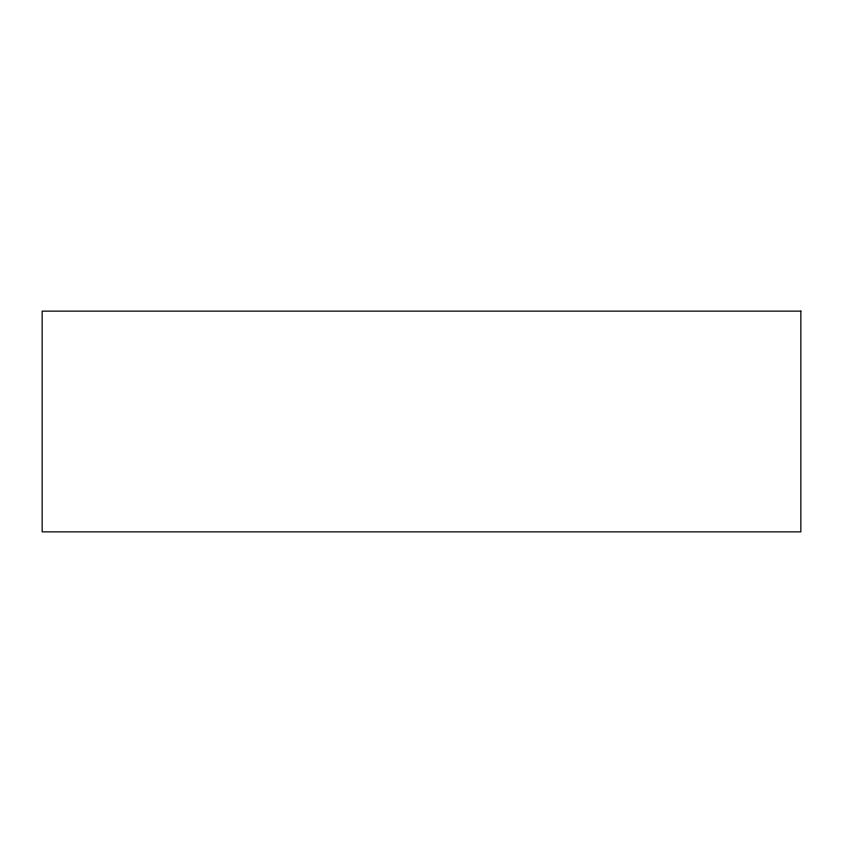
<?xml version="1.0" encoding="UTF-8"?>
<svg xmlns="http://www.w3.org/2000/svg" width="843" height="843" viewBox="0 0 843 843"><rect width="100%" height="100%" fill="white"/><g stroke="black" fill="none" stroke-linecap="round" stroke-linejoin="round"><path stroke-width="1.26" d="M800.85 311.141L42.15 311.141L42.15 531.859L800.85 531.859L800.85 311.141"/></g></svg>
